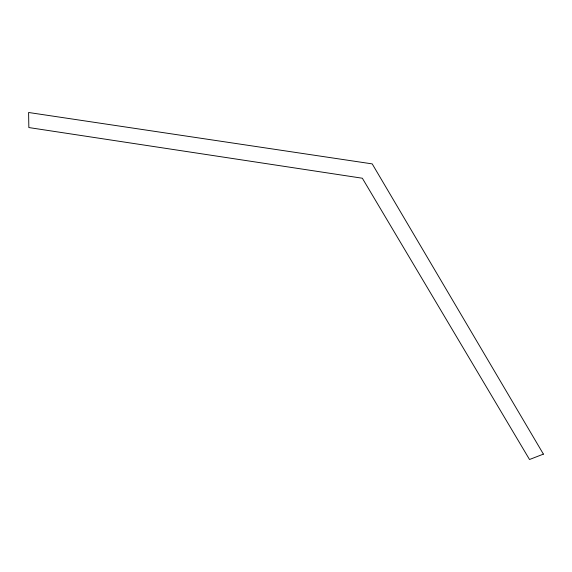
<?xml version="1.0" encoding="UTF-8"?>
<svg xmlns="http://www.w3.org/2000/svg" width="572" height="572" viewBox="0 0 572 572"><rect width="100%" height="100%" fill="white"/><g stroke="black" fill="none" stroke-linecap="round" stroke-linejoin="round"><path stroke-width="0.86" d="M543.4 454.118L529.522 459.509L362.348 178.228L28.843 127.556L28.6 112.491L372.215 163.892L543.4 454.118"/></g></svg>
